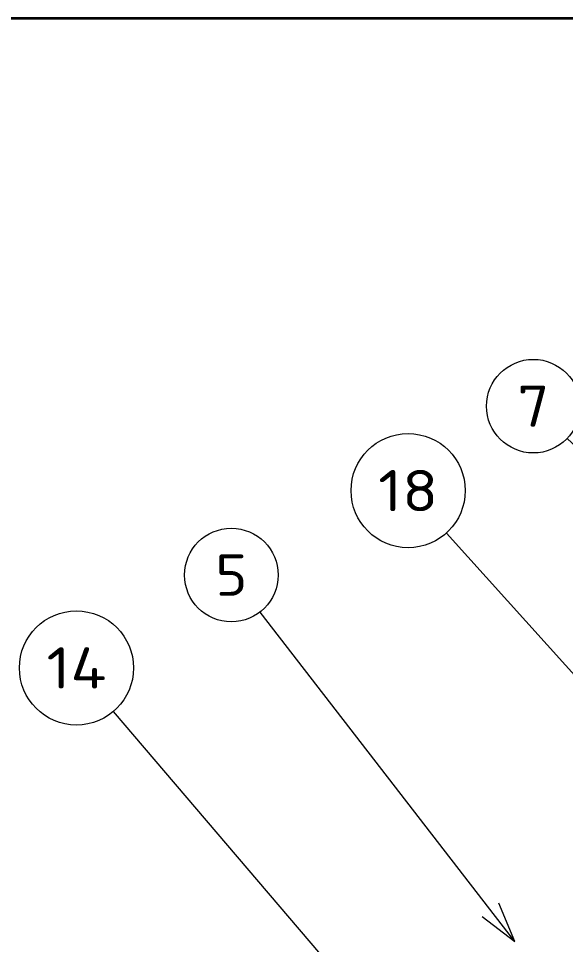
# Model space of a CAD drawing. Extents: x 23 to 417, y 3 to 294.
# Drawn here: x 286.29 to 312.79, y 112.18 to 157.01 of the extents above; entities that cross this region are included whole.
import ezdxf
from ezdxf.enums import TextEntityAlignment as Align

# ---------------------------------------------------------------- set-up
doc = ezdxf.new("R2010")
doc.units = 0
doc.layers.get('0').update_dxf_attribs({"lineweight": 13})
doc.styles.get("Standard").update_dxf_attribs({"font": 'isocp.shx'})

# ---------------------------------------------------------------- blocks, each defined once
blk = doc.blocks.new('BLOCK4676')
at = {"color": 7, "lineweight": 13}
blk.add_line((-39.64, 72.29), (-96.93, 135.91), dxfattribs=at)
blk.add_lwpolyline([(-48.03, 77.74), (-39.64, 72.29), (-44.18, 81.2)], dxfattribs=at)
blk.add_circle((-106.18, 146.18), 13.82, dxfattribs=at)
blk.add_text('18', height=10, dxfattribs=at).set_placement((-113.45, 141.18), (-98.91, 141.18), align=Align.FIT)
blk = doc.blocks.new('BLOCK4678')
at = {"color": 7, "lineweight": 13}
blk.add_line((-40, 10), (-147.21, 135.66), dxfattribs=at)
blk.add_lwpolyline([(-48.24, 15.67), (-40, 10), (-44.3, 19.03)], dxfattribs=at)
blk.add_circle((-156.18, 146.18), 13.82, dxfattribs=at)
blk.add_text('14', height=10, dxfattribs=at).set_placement((-163.45, 141.18), (-148.91, 141.18), align=Align.FIT)
blk = doc.blocks.new('BLOCK4679')
at = {"color": 7, "lineweight": 13}
blk.add_line((-50, 80), (-111.73, 159.71), dxfattribs=at)
blk.add_lwpolyline([(-57.96, 86.05), (-50, 80), (-53.87, 89.22)], dxfattribs=at)
blk.add_circle((-118.67, 168.67), 11.33, dxfattribs=at)
blk.add_text('5', height=10, dxfattribs=at).set_placement((-122.55, 163.67), (-114.78, 163.67), align=Align.FIT)
blk = doc.blocks.new('BLOCK4775')
at = {"color": 7, "lineweight": 13}
blk.add_line((-20.08, 55.82), (-85.27, 117.92), dxfattribs=at)
blk.add_lwpolyline([(-28.86, 60.61), (-20.08, 55.82), (-25.29, 64.36)], dxfattribs=at)
blk.add_circle((-93.48, 125.74), 11.33, dxfattribs=at)
blk.add_text('7', height=10, dxfattribs=at).set_placement((-97.36, 120.74), (-89.59, 120.74), align=Align.FIT)

msp = doc.modelspace()

# ---------------------------------------------------------------- linework, layer by layer
at = {"color": 7, "lineweight": 35}
msp.add_line((409.2014, 157.0056), (255.0033, 157.0056), dxfattribs=at)

# ---------------------------------------------------------------- block references
at = {"lineweight": 0, "xscale": 0.2, "yscale": 0.2, "zscale": 0.2}
for name, p in [('BLOCK4775', (329.9272, 113.0902)), ('BLOCK4676', (326.4037, 104.913)), ('BLOCK4679', (320.3378, 96.3282)), ('BLOCK4678', (320.3378, 96.3282))]:
    msp.add_blockref(name, p, dxfattribs=at)

doc.saveas('drawing.dxf')
